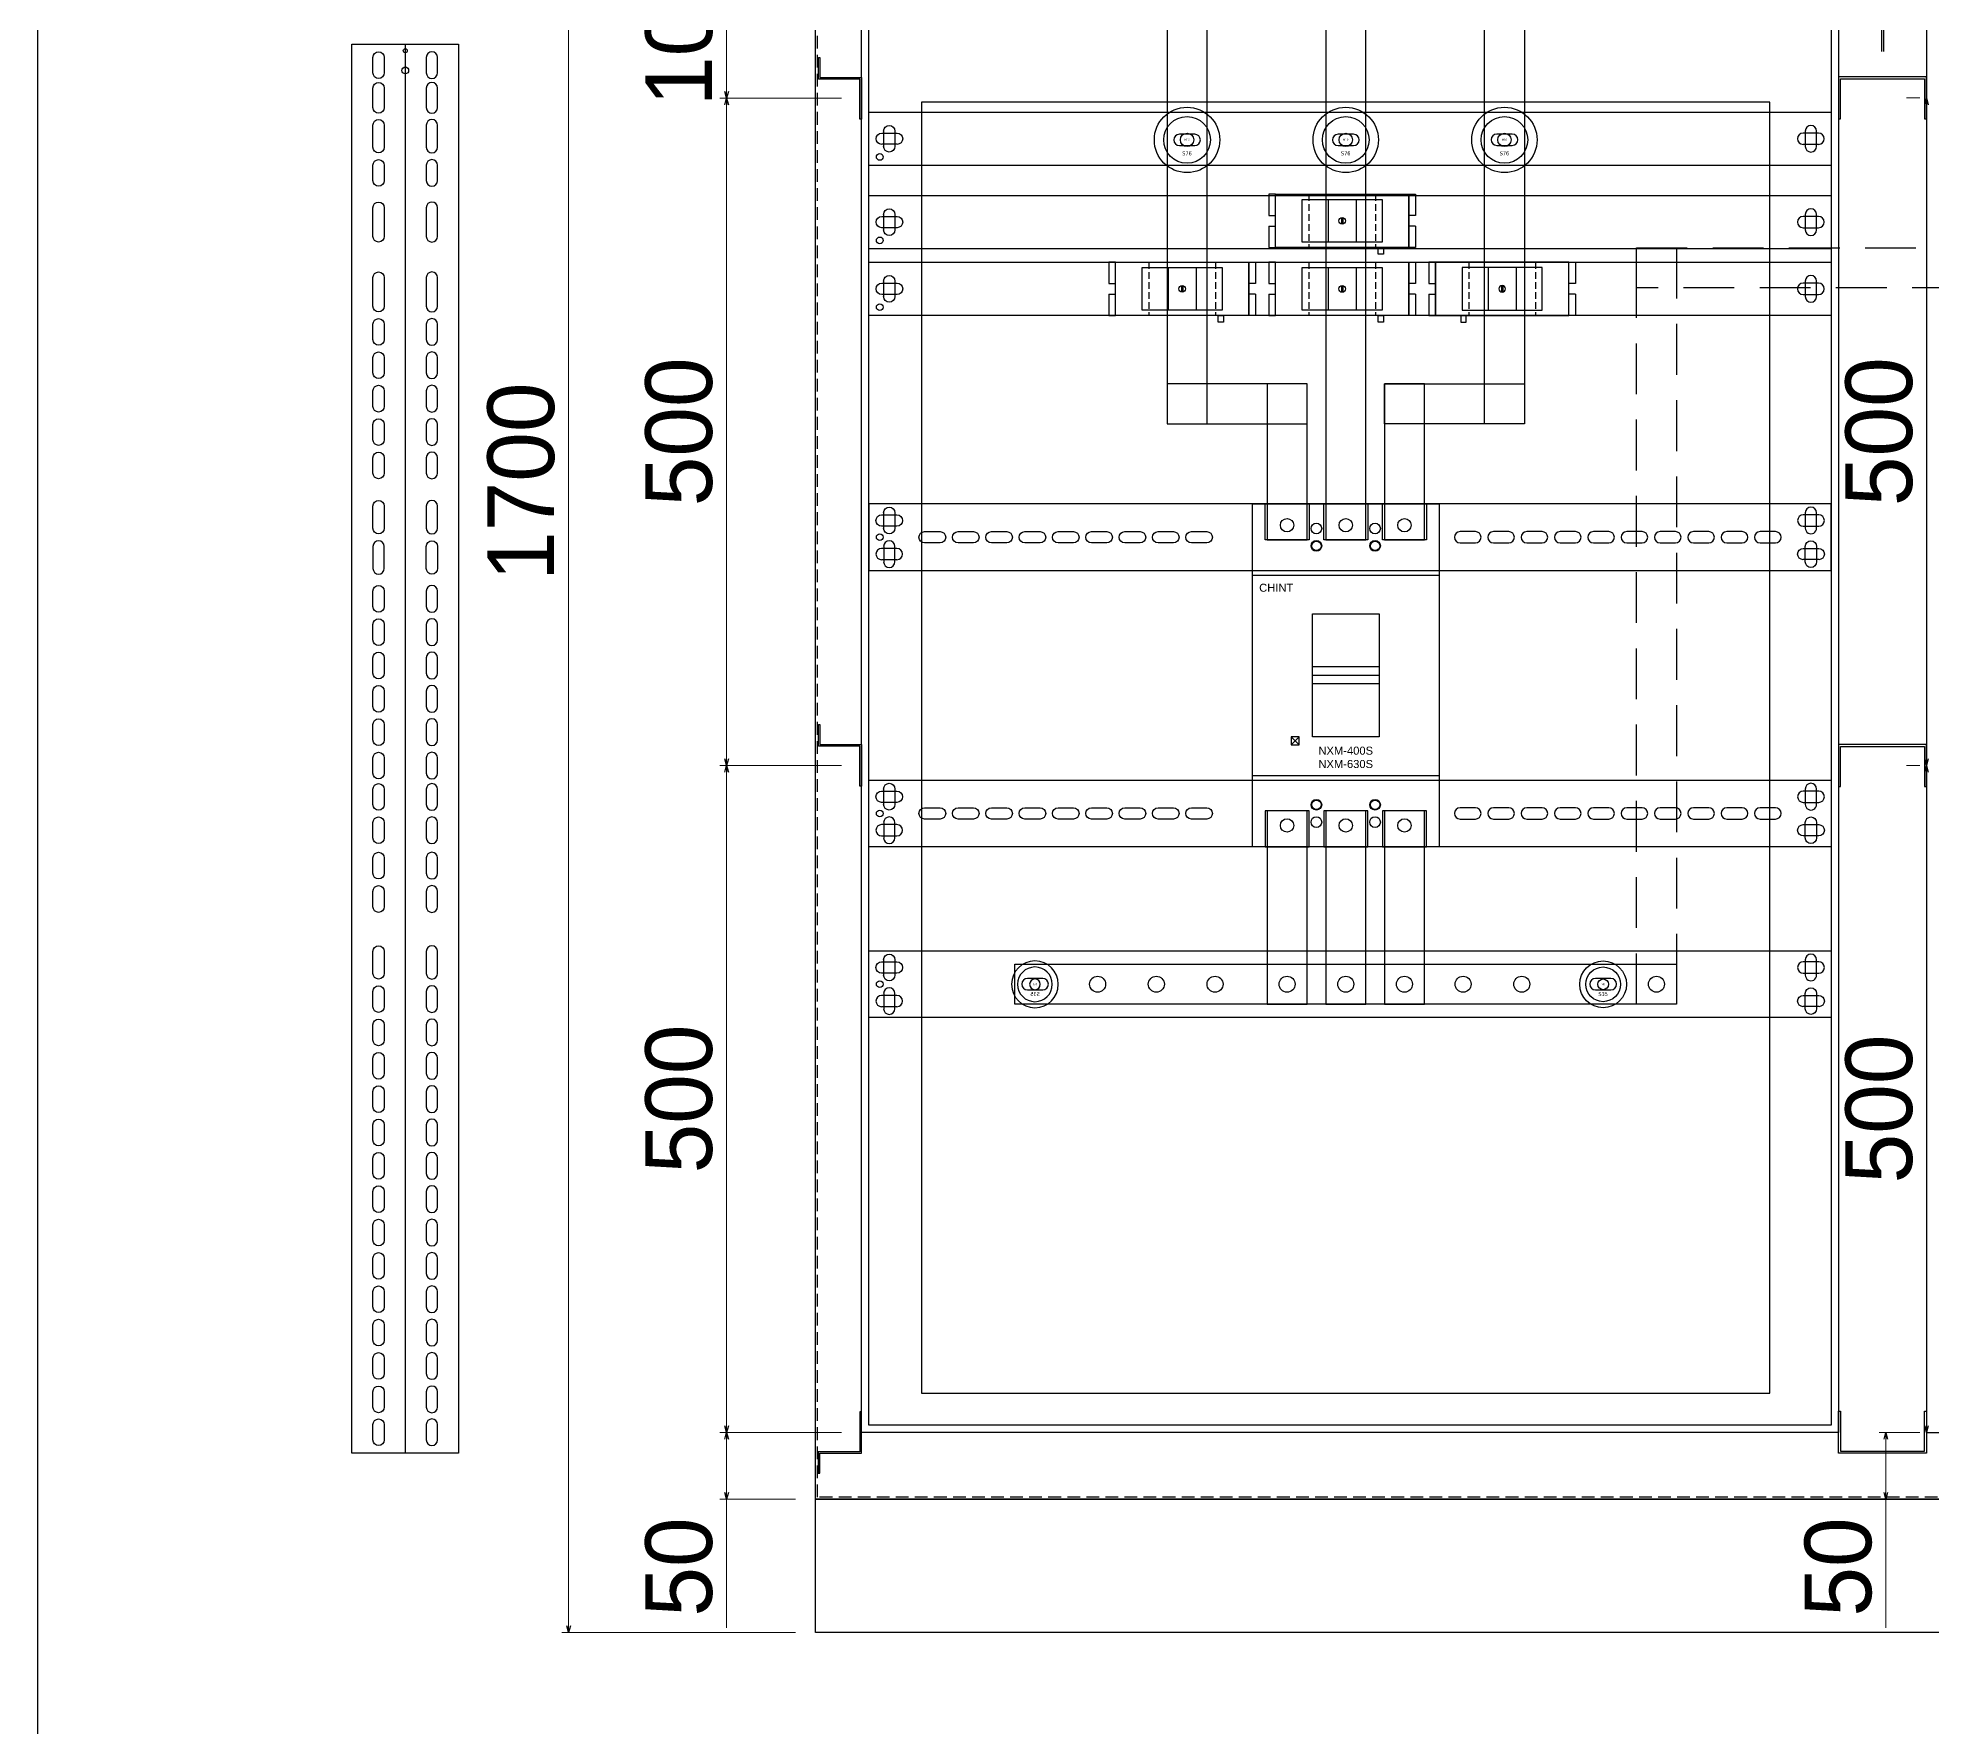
# Model space of a CAD drawing. Header units: millimetres. Extents: x 0 to 6126, y 0 to 4331.
# Drawn here: x 0 to 1420, y 2329 to 3594 of the extents above; entities that cross this region are included whole.
import ezdxf
from ezdxf.enums import TextEntityAlignment as Align

# ---------------------------------------------------------------- set-up
doc = ezdxf.new("R2010")
doc.units = ezdxf.units.MM
for name, pattern in [('ASVLTYPE', [0.75, 0.5, -0.25]), ('HIDDEN2', [4.7625, 3.175, -1.5875]), ('HIDDENX2', [19.05, 12.7, -6.35])]:
    doc.linetypes.add(name, pattern=pattern)
doc.layers.add('CNC', color=7, linetype='Continuous')
doc.layers.add('DIM', color=253, linetype='Continuous')
doc.styles.add('Arial', font='arial.ttf')
doc.styles.add('Tahoma (Input Text)', font='tahoma.ttf')
doc.dimstyles.new('CNC', dxfattribs={"dimtxt": 50, "dimasz": 5, "dimexe": 5, "dimexo": 15, "dimgap": 10, "dimtad": 1, "dimdec": 0, "dimtxsty": 'Standard', "dimblk": 'OPEN30', "dimcen": 10, "dimclrd": 5, "dimclre": 5, "dimclrt": 3, "dimazin": 3, "dimtfac": 1, "dimtdec": 0, "dimtmove": 0, "dimatfit": 3, "dimldrblk": 'ARCHTICK', "dimlwd": 9, "dimlwe": 9})

# ---------------------------------------------------------------- blocks, each defined once
blk = doc.blocks.new('*D2')
at = {"color": 0, "linetype": 'ByBlock', "lineweight": -2}
for p, q in [((396.6, 4094), (397.9, 4099)), ((397.9, 4099), (399.3, 4094)), ((397.9, 4099), (397.9, 4094)), ((397.9, 2399), (396.6, 2404)), ((399.3, 2404), (397.9, 2399)), ((397.9, 2399), (397.9, 2404))]:
    blk.add_line(p, q, dxfattribs=at)
at = {"layer": 'Defpoints', "color": 0, "ltscale": 3, "transparency": 16777216}
for p in [(583.1, 4099), (397.9, 2399), (583.1, 2399)]:
    blk.add_point(p, dxfattribs=at)
at = {"layer": 'DIM', "color": 5, "lineweight": 9, "ltscale": 3, "transparency": 16777216}
for p, q in [((568.1, 4099), (392.9, 4099)), ((397.9, 4094), (397.9, 2404)), ((568.1, 2399), (392.9, 2399))]:
    blk.add_line(p, q, dxfattribs=at)
at = {"layer": 'DIM', "color": 3, "ltscale": 3, "transparency": 16777216, "insert": (362.4, 3261.6), "char_height": 50, "attachment_point": 5, "rotation": 90}
blk.add_mtext('1700', dxfattribs=at)
blk = doc.blocks.new('_ArchTick')
at = {"color": 0, "const_width": 0.15}
blk.add_lwpolyline([(-0.5, -0.5), (0.5, 0.5)], dxfattribs=at)
blk = doc.blocks.new('_Open30')
at = {"color": 0, "linetype": 'ByBlock', "lineweight": -2}
for p, q in [((-1, 0.27), (0, 0)), ((0, 0), (-1, -0.27)), ((0, 0), (-1, 0))]:
    blk.add_line(p, q, dxfattribs=at)
blk = doc.blocks.new('nxm-400-630-1')
at = {"color": 7}
for p, q in [((29465.1, -129525.9), (29605.1, -129525.9)), ((29510.1, -129600.9), (29560.1, -129600.9)), ((29494.1, -129652.9), (29500.1, -129646.9)), ((29500.1, -129652.9), (29494.1, -129646.9)), ((29465.1, -129675.9), (29605.1, -129675.9))]:
    blk.add_line(p, q, dxfattribs=at)
for points in [[(29465.1, -129472.4), (29605.1, -129472.4), (29605.1, -129729.4), (29465.1, -129729.4)], [(29510.1, -129554.9), (29560.1, -129554.9), (29560.1, -129646.9), (29510.1, -129646.9)], [(29510.1, -129594.4), (29560.1, -129594.4), (29560.1, -129607.4), (29510.1, -129607.4)], [(29494.1, -129652.9), (29500.1, -129652.9), (29500.1, -129646.9), (29494.1, -129646.9)]]:
    blk.add_lwpolyline(points, close=True, dxfattribs=at)
at = {"color": 1}
for points in [[(29474.6, -129472.4), (29507.6, -129472.4), (29507.6, -129499.4), (29474.6, -129499.4)], [(29474.6, -129729.4), (29507.6, -129729.4), (29507.6, -129702.4), (29474.6, -129702.4)]]:
    blk.add_lwpolyline(points, close=True, dxfattribs=at)
at = {"color": 2}
for points in [[(29518.6, -129472.4), (29551.6, -129472.4), (29551.6, -129499.4), (29518.6, -129499.4)], [(29518.6, -129729.4), (29551.6, -129729.4), (29551.6, -129702.4), (29518.6, -129702.4)]]:
    blk.add_lwpolyline(points, close=True, dxfattribs=at)
at = {"color": 5}
for points in [[(29562.6, -129472.4), (29595.6, -129472.4), (29595.6, -129499.4), (29562.6, -129499.4)], [(29562.6, -129729.4), (29595.6, -129729.4), (29595.6, -129702.4), (29562.6, -129702.4)]]:
    blk.add_lwpolyline(points, close=True, dxfattribs=at)
at = {"color": 1}
for centre in [(29491.1, -129488.4), (29491.1, -129713.4)]:
    blk.add_circle(centre, 5, dxfattribs=at)
at = {"color": 2}
for centre in [(29535.1, -129488.4), (29535.1, -129713.4)]:
    blk.add_circle(centre, 5, dxfattribs=at)
at = {"color": 5}
for centre in [(29579.1, -129488.4), (29579.1, -129713.4)]:
    blk.add_circle(centre, 5, dxfattribs=at)
at = {"color": 7}
for centre in [(29513.1, -129503.9), (29557.1, -129503.9), (29513.1, -129697.9), (29557.1, -129697.9)]:
    blk.add_circle(centre, 3.5, dxfattribs=at)
at = {"color": 7, "char_height": 6, "width": 25.603, "attachment_point": 5, "style": 'Arial'}
for s, insert in [('CHINT', (29483, -129535.3)), ('NXM-400S\\PNXM-630S', (29535.1, -129662.4))]:
    blk.add_mtext(s, dxfattribs=dict(at, insert=insert))
blk = doc.blocks.new('su35-2')
at = {"color": 1}
for radius in [17.5, 13, 4]:
    blk.add_circle((0, -0.1), radius, dxfattribs=at)
at = {"color": 1, "width": 30.098, "attachment_point": 5}
for s, insert, char_height in [('{\\fTahoma|b0|i0|c0|p34;M8}', (0, 0), 1.5), ('{\\fTahoma|b0|i0|c0|p34;S35}', (0, -7.4), 3)]:
    blk.add_mtext(s, dxfattribs=dict(at, insert=insert, char_height=char_height))
blk = doc.blocks.new('EM4H04-3')
at = {"color": 85, "linetype": 'ASVLTYPE', "ltscale": 10}
for p, q in [((30, 40), (30, 0)), ((80, 40), (80, 0))]:
    blk.add_line(p, q, dxfattribs=at)
at = {"color": 85}
for p, q in [((44.5, 36), (44.5, 4)), ((65.5, 36), (65.5, 4)), ((0, 24), (5, 24)), ((0, 16), (5, 16)), ((54.5, 22.4), (54.5, 17.6)), ((55.5, 22.4), (55.5, 17.6)), ((110, 24), (105, 24)), ((110, 16), (105, 16))]:
    blk.add_line(p, q, dxfattribs=at)
for points in [[(0, 16), (0, 0), (5, 0), (5, 40), (0, 40), (0, 24)], [(110, 16), (110, 0), (105, 0), (105, 40), (110, 40), (110, 24)]]:
    blk.add_lwpolyline(points, dxfattribs=at)
for points in [[(5, 40), (105, 40), (105, 0), (5, 0)], [(25, 36), (85, 36), (85, 4), (25, 4)], [(86, 0), (86, -5), (82, -5), (82, 0)]]:
    blk.add_lwpolyline(points, close=True, dxfattribs=at)
blk.add_circle((55, 20), 2.5, dxfattribs=at)
blk = doc.blocks.new('su76-2')
at = {"color": 1}
for radius in [24.5, 17.5, 5]:
    blk.add_circle((0, 0), radius, dxfattribs=at)
at = {"color": 1, "width": 30.098, "attachment_point": 5}
for s, insert, char_height in [('{\\fTahoma|b0|i0|c0|p34;M10}', (0, 0.1), 1.5), ('{\\fTahoma|b0|i0|c0|p34;S76}', (0, -10.1), 3)]:
    blk.add_mtext(s, dxfattribs=dict(at, insert=insert, char_height=char_height))
blk = doc.blocks.new('*D23')
at = {"color": 0, "linetype": 'ByBlock', "lineweight": -2}
for p, q in [((515, 2544), (516.4, 2549)), ((516.4, 2549), (517.7, 2544)), ((516.4, 2549), (516.4, 2544)), ((516.4, 2499), (515, 2504)), ((517.7, 2504), (516.4, 2499)), ((516.4, 2499), (516.4, 2504))]:
    blk.add_line(p, q, dxfattribs=at)
at = {"layer": 'Defpoints', "color": 0, "ltscale": 3, "transparency": 16777216}
for p in [(516.4, 2549), (617.5, 2549), (583.1, 2499)]:
    blk.add_point(p, dxfattribs=at)
at = {"layer": 'DIM', "color": 5, "lineweight": 9, "ltscale": 3, "transparency": 16777216}
for p, q in [((602.5, 2549), (511.4, 2549)), ((516.4, 2544), (516.4, 2504)), ((568.1, 2499), (511.4, 2499)), ((516.4, 2499), (516.4, 2402.5))]:
    blk.add_line(p, q, dxfattribs=at)
at = {"layer": 'DIM', "color": 3, "ltscale": 3, "transparency": 16777216, "insert": (480.8, 2448.2), "char_height": 50, "attachment_point": 5, "rotation": 90}
blk.add_mtext('50', dxfattribs=at)
blk = doc.blocks.new('*D29')
at = {"color": 0, "linetype": 'ByBlock', "lineweight": -2}
for p, q in [((515, 3044), (516.4, 3049)), ((516.4, 3049), (517.7, 3044)), ((516.4, 3049), (516.4, 3044)), ((516.4, 2549), (515, 2554)), ((517.7, 2554), (516.4, 2549)), ((516.4, 2549), (516.4, 2554))]:
    blk.add_line(p, q, dxfattribs=at)
at = {"layer": 'Defpoints', "color": 0, "ltscale": 3, "transparency": 16777216}
for p in [(516.4, 3049), (617.6, 3049), (617.6, 2549)]:
    blk.add_point(p, dxfattribs=at)
at = {"layer": 'DIM', "color": 5, "lineweight": 9, "ltscale": 3, "transparency": 16777216}
for p, q in [((602.6, 3049), (511.4, 3049)), ((516.4, 2554), (516.4, 3044)), ((602.6, 2549), (511.4, 2549))]:
    blk.add_line(p, q, dxfattribs=at)
at = {"layer": 'DIM', "color": 3, "ltscale": 3, "transparency": 16777216, "insert": (480.8, 2799), "char_height": 50, "attachment_point": 5, "rotation": 90}
blk.add_mtext('500', dxfattribs=at)
blk = doc.blocks.new('*D31')
at = {"color": 0, "linetype": 'ByBlock', "lineweight": -2}
for p, q in [((515, 3544), (516.4, 3549)), ((516.4, 3549), (517.7, 3544)), ((516.4, 3549), (516.4, 3544)), ((516.4, 3049), (515, 3054)), ((517.7, 3054), (516.4, 3049)), ((516.4, 3049), (516.4, 3054))]:
    blk.add_line(p, q, dxfattribs=at)
at = {"layer": 'Defpoints', "color": 0, "ltscale": 3, "transparency": 16777216}
for p in [(516.4, 3549), (617.6, 3549), (617.6, 3049)]:
    blk.add_point(p, dxfattribs=at)
at = {"layer": 'DIM', "color": 5, "lineweight": 9, "ltscale": 3, "transparency": 16777216}
for p, q in [((602.6, 3549), (511.4, 3549)), ((516.4, 3054), (516.4, 3544)), ((602.6, 3049), (511.4, 3049))]:
    blk.add_line(p, q, dxfattribs=at)
at = {"layer": 'DIM', "color": 3, "ltscale": 3, "transparency": 16777216, "insert": (480.8, 3299), "char_height": 50, "attachment_point": 5, "rotation": 90}
blk.add_mtext('500', dxfattribs=at)
blk = doc.blocks.new('*D32')
at = {"color": 0, "linetype": 'ByBlock', "lineweight": -2}
for p, q in [((515, 3644), (516.4, 3649)), ((516.4, 3649), (517.7, 3644)), ((516.4, 3649), (516.4, 3644)), ((516.4, 3549), (515, 3554)), ((517.7, 3554), (516.4, 3549)), ((516.4, 3549), (516.4, 3554))]:
    blk.add_line(p, q, dxfattribs=at)
at = {"layer": 'Defpoints', "color": 0, "ltscale": 3, "transparency": 16777216}
for p in [(516.4, 3649), (617.6, 3649), (617.6, 3549)]:
    blk.add_point(p, dxfattribs=at)
at = {"layer": 'DIM', "color": 5, "lineweight": 9, "ltscale": 3, "transparency": 16777216}
for p, q in [((602.6, 3649), (511.4, 3649)), ((516.4, 3554), (516.4, 3644)), ((602.6, 3549), (511.4, 3549))]:
    blk.add_line(p, q, dxfattribs=at)
at = {"layer": 'DIM', "color": 3, "ltscale": 3, "transparency": 16777216, "insert": (480.8, 3599), "char_height": 50, "attachment_point": 5, "rotation": 90}
blk.add_mtext('100', dxfattribs=at)
blk = doc.blocks.new('*D33')
at = {"color": 0, "linetype": 'ByBlock', "lineweight": -2}
for p, q in [((1384.2, 2544), (1385.6, 2549)), ((1385.6, 2549), (1386.9, 2544)), ((1385.6, 2549), (1385.6, 2544)), ((1385.6, 2499), (1384.2, 2504)), ((1386.9, 2504), (1385.6, 2499)), ((1385.6, 2499), (1385.6, 2504))]:
    blk.add_line(p, q, dxfattribs=at)
at = {"layer": 'Defpoints', "color": 0, "ltscale": 3, "transparency": 16777216}
for p in [(1416.1, 2549), (1385.6, 2499), (1416.1, 2499)]:
    blk.add_point(p, dxfattribs=at)
at = {"layer": 'DIM', "color": 5, "lineweight": 9, "ltscale": 3, "transparency": 16777216}
for p, q in [((1401.1, 2549), (1380.6, 2549)), ((1385.6, 2544), (1385.6, 2504)), ((1401.1, 2499), (1380.6, 2499)), ((1385.6, 2499), (1385.6, 2402.5))]:
    blk.add_line(p, q, dxfattribs=at)
at = {"layer": 'DIM', "color": 3, "ltscale": 3, "transparency": 16777216, "insert": (1350, 2448.2), "char_height": 50, "attachment_point": 5, "rotation": 90}
blk.add_mtext('50', dxfattribs=at)
blk = doc.blocks.new('*D34')
at = {"color": 0, "linetype": 'ByBlock', "lineweight": -2}
for p, q in [((1414.8, 3044), (1416.1, 3049)), ((1416.1, 3049), (1417.4, 3044)), ((1416.1, 3049), (1416.1, 3044)), ((1416.1, 2549), (1414.8, 2554)), ((1417.4, 2554), (1416.1, 2549)), ((1416.1, 2549), (1416.1, 2554))]:
    blk.add_line(p, q, dxfattribs=at)
at = {"layer": 'Defpoints', "color": 0, "ltscale": 3, "transparency": 16777216}
for p in [(1416.1, 3049), (1416.1, 3049), (1416.1, 2549)]:
    blk.add_point(p, dxfattribs=at)
at = {"layer": 'DIM', "color": 5, "lineweight": 9, "ltscale": 3, "transparency": 16777216}
for p, q in [((1401.1, 3049), (1411.1, 3049)), ((1416.1, 2554), (1416.1, 3044)), ((1401.1, 2549), (1411.1, 2549))]:
    blk.add_line(p, q, dxfattribs=at)
at = {"layer": 'DIM', "color": 3, "ltscale": 3, "transparency": 16777216, "insert": (1380.6, 2791.5), "char_height": 50, "attachment_point": 5, "rotation": 90}
blk.add_mtext('500', dxfattribs=at)
blk = doc.blocks.new('*D35')
at = {"color": 0, "linetype": 'ByBlock', "lineweight": -2}
for p, q in [((1414.8, 3544.2), (1416.1, 3549.2)), ((1416.1, 3549.2), (1417.4, 3544.2)), ((1416.1, 3549.2), (1416.1, 3544.2)), ((1416.1, 3049), (1414.8, 3054)), ((1417.4, 3054), (1416.1, 3049)), ((1416.1, 3049), (1416.1, 3054))]:
    blk.add_line(p, q, dxfattribs=at)
at = {"layer": 'Defpoints', "color": 0, "ltscale": 3, "transparency": 16777216}
for p in [(1416.1, 3549.2), (1416.1, 3549.2), (1416.1, 3049)]:
    blk.add_point(p, dxfattribs=at)
at = {"layer": 'DIM', "color": 5, "lineweight": 9, "ltscale": 3, "transparency": 16777216}
for p, q in [((1401.1, 3549.2), (1411.1, 3549.2)), ((1416.1, 3054), (1416.1, 3544.2)), ((1401.1, 3049), (1411.1, 3049))]:
    blk.add_line(p, q, dxfattribs=at)
at = {"layer": 'DIM', "color": 3, "ltscale": 3, "transparency": 16777216, "insert": (1380.6, 3299.1), "char_height": 50, "attachment_point": 5, "rotation": 90}
blk.add_mtext('500', dxfattribs=at)
blk = doc.blocks.new('ovan8.5x20')
at = {"layer": 'CNC', "color": 2, "lineweight": -3}
for p, q in [((5.7, 4.2), (-5.8, 4.2)), ((-5.8, -4.2), (5.7, -4.2))]:
    blk.add_line(p, q, dxfattribs=at)
for centre, start, end in [((-5.8, 0), 90, 270), ((5.7, 0), 270, 90)]:
    blk.add_arc(centre, 4.25, start, end, dxfattribs=at)
blk = doc.blocks.new('khungtenAsean2')
at = {"color": 7}
blk.add_lwpolyline([(0, 0), (2970, 0), (2970, -2100), (0, -2100)], close=True, dxfattribs=at)
at = {"color": 1, "style": 'Tahoma (Input Text)', "flags": 8}
for tag, p in [('#01', (137.05, -2021.28)), ('#03', (506.57, -2019.3)), ('#05', (1106.63, -2021.28)), ('#07', (1834.68, -2021.28)), ('#09', (2146.72, -2021.28)), ('#02', (98.46, -2081.28)), ('#04', (486.11, -2081.28)), ('#06', (1065.33, -2081.28)), ('#08', (1817.45, -2081.28)), ('#10', (2146.72, -2081.28))]:
    blk.add_attdef(tag, p, '', height=25, dxfattribs=at)
blk.add_attdef('#11', text='', height=25, dxfattribs=at).set_placement((2914.99, -2067.35), align=Align.CENTER)

msp = doc.modelspace()

# ---------------------------------------------------------------- linework, layer by layer
at = {"color": 7, "ltscale": 3}
for p, q in [((1382.5, 3584), (1382.5, 4097.5)), ((1384, 3584), (1384, 4097.5))]:
    msp.add_line(p, q, dxfattribs=at)
at = {"color": 7}
msp.add_line((275.5, 3589.6), (275.5, 2533.4), dxfattribs=at)
at = {"color": 7, "ltscale": 3}
for points in [[(583.1, 4099), (2183.1, 4099), (2183.1, 2499), (583.1, 2499)], [(583.1, 2499), (2183.1, 2499), (2183.1, 2399), (583.1, 2399)]]:
    msp.add_lwpolyline(points, close=True, dxfattribs=at)
at = {"color": 7, "linetype": 'HIDDEN2', "ltscale": 3}
msp.add_lwpolyline([(584.6, 4097.5), (2181.6, 4097.5), (2181.6, 2500.5), (584.6, 2500.5)], close=True, dxfattribs=at)
at = {"color": 4, "ltscale": 3}
for points in [[(617.6, 3997.5), (1350.1, 3997.5), (1350.1, 2549), (617.6, 2549)], [(2148.6, 3997.5), (1416.1, 3997.5), (1416.1, 2549), (2148.6, 2549)]]:
    msp.add_lwpolyline(points, close=True, dxfattribs=at)
at = {"color": 35, "ltscale": 3}
msp.add_lwpolyline([(623.1, 3992), (1344.6, 3992), (1344.6, 2554.5), (623.1, 2554.5)], close=True, dxfattribs=at)
at = {"color": 1}
for points in [[(846.6, 3305), (876.6, 3305), (876.6, 3764.9), (846.6, 3764.9)], [(951.6, 3305), (951.6, 3335), (846.6, 3335), (846.6, 3305)], [(921.6, 3218), (951.6, 3218), (951.6, 3335), (921.6, 3335)], [(921.6, 2870), (951.6, 2870), (951.6, 3015), (921.6, 3015)]]:
    msp.add_lwpolyline(points, close=True, dxfattribs=at)
at = {"color": 2}
for points in [[(965.6, 3218), (995.6, 3218), (995.6, 3764.9), (965.6, 3764.9)], [(965.6, 2870), (995.6, 2870), (995.6, 3015), (965.6, 3015)]]:
    msp.add_lwpolyline(points, close=True, dxfattribs=at)
at = {"color": 5}
for points in [[(1114.6, 3305), (1084.6, 3305), (1084.6, 3764.9), (1114.6, 3764.9)], [(1009.6, 3218), (1039.6, 3218), (1039.6, 3335), (1009.6, 3335)], [(1009.6, 3305), (1009.6, 3335), (1114.6, 3335), (1114.6, 3305)], [(1009.6, 2870), (1039.6, 2870), (1039.6, 3015), (1009.6, 3015)]]:
    msp.add_lwpolyline(points, close=True, dxfattribs=at)
at = {"color": 7}
msp.add_lwpolyline([(235.5, 3589.6), (315.5, 3589.6), (315.5, 2533.4), (235.5, 2533.4)], close=True, dxfattribs=at)
at = {"color": 2, "ltscale": 0.5}
for points in [[(259.7, 3579.6), (259.7, 3568.1, -1), (251.2, 3568.1), (251.2, 3579.6, -1)], [(291.2, 3579.6), (291.2, 3568.1, 1), (299.7, 3568.1), (299.7, 3579.6, 1)], [(259.7, 3556.6), (259.7, 3542.1, -1), (251.2, 3542.1), (251.2, 3556.6, -1)], [(291.2, 3556.6), (291.2, 3542.1, 1), (299.7, 3542.1), (299.7, 3556.6, 1)], [(259.7, 3528.8), (259.7, 3512.3, -1), (251.2, 3512.3), (251.2, 3528.8, -1)], [(291.2, 3528.8), (291.2, 3512.3, 1), (299.7, 3512.3), (299.7, 3528.8, 1)], [(259.7, 3498.8), (259.7, 3487.3, -1), (251.2, 3487.3), (251.2, 3498.8, -1)], [(291.2, 3498.8), (291.2, 3487.3, 1), (299.7, 3487.3), (299.7, 3498.8, 1)], [(259.7, 3467), (259.7, 3445.5, -1), (251.2, 3445.5), (251.2, 3467, -1)], [(291.2, 3467), (291.2, 3445.5, 1), (299.7, 3445.5), (299.7, 3467, 1)], [(259.7, 3414.6), (259.7, 3393.1, -1), (251.2, 3393.1), (251.2, 3414.6, -1)], [(291.2, 3414.6), (291.2, 3393.1, 1), (299.7, 3393.1), (299.7, 3414.6, 1)], [(259.7, 3379.6), (259.7, 3368.1, -1), (251.2, 3368.1), (251.2, 3379.6, -1)], [(291.2, 3379.6), (291.2, 3368.1, 1), (299.7, 3368.1), (299.7, 3379.6, 1)], [(259.7, 3354.6), (259.7, 3343.1, -1), (251.2, 3343.1), (251.2, 3354.6, -1)], [(291.2, 3354.6), (291.2, 3343.1, 1), (299.7, 3343.1), (299.7, 3354.6, 1)], [(259.7, 3329.6), (259.7, 3318.1, -1), (251.2, 3318.1), (251.2, 3329.6, -1)], [(291.2, 3329.6), (291.2, 3318.1, 1), (299.7, 3318.1), (299.7, 3329.6, 1)], [(259.7, 3304.6), (259.7, 3293.1, -1), (251.2, 3293.1), (251.2, 3304.6, -1)], [(291.2, 3304.6), (291.2, 3293.1, 1), (299.7, 3293.1), (299.7, 3304.6, 1)], [(259.7, 3279.6), (259.7, 3268.1, -1), (251.2, 3268.1), (251.2, 3279.6, -1)], [(291.2, 3279.6), (291.2, 3268.1, 1), (299.7, 3268.1), (299.7, 3279.6, 1)], [(259.7, 3243.3), (259.7, 3226.8, -1), (251.2, 3226.8), (251.2, 3243.3, -1)], [(291.2, 3243.3), (291.2, 3226.8, 1), (299.7, 3226.8), (299.7, 3243.3, 1)], [(259.7, 3196.6), (259.7, 3213.1, 1), (251.2, 3213.1), (251.2, 3196.6, 1)], [(291.2, 3196.6), (291.2, 3213.1, -1), (299.7, 3213.1), (299.7, 3196.6, -1)], [(259.7, 3179.6), (259.7, 3168.1, -1), (251.2, 3168.1), (251.2, 3179.6, -1)], [(291.2, 3179.6), (291.2, 3168.1, 1), (299.7, 3168.1), (299.7, 3179.6, 1)], [(259.7, 3154.6), (259.7, 3143.1, -1), (251.2, 3143.1), (251.2, 3154.6, -1)], [(291.2, 3154.6), (291.2, 3143.1, 1), (299.7, 3143.1), (299.7, 3154.6, 1)], [(259.7, 3129.6), (259.7, 3118.1, -1), (251.2, 3118.1), (251.2, 3129.6, -1)], [(291.2, 3129.6), (291.2, 3118.1, 1), (299.7, 3118.1), (299.7, 3129.6, 1)], [(259.7, 3104.6), (259.7, 3093.1, -1), (251.2, 3093.1), (251.2, 3104.6, -1)], [(291.2, 3104.6), (291.2, 3093.1, 1), (299.7, 3093.1), (299.7, 3104.6, 1)], [(259.7, 3079.6), (259.7, 3068.1, -1), (251.2, 3068.1), (251.2, 3079.6, -1)], [(291.2, 3079.6), (291.2, 3068.1, 1), (299.7, 3068.1), (299.7, 3079.6, 1)], [(259.7, 3054.6), (259.7, 3043.1, -1), (251.2, 3043.1), (251.2, 3054.6, -1)], [(291.2, 3054.6), (291.2, 3043.1, 1), (299.7, 3043.1), (299.7, 3054.6, 1)], [(259.7, 3031.1), (259.7, 3019.6, -1), (251.2, 3019.6), (251.2, 3031.1, -1)], [(291.2, 3031.1), (291.2, 3019.6, 1), (299.7, 3019.6), (299.7, 3031.1, 1)], [(259.7, 3006.1), (259.7, 2994.6, -1), (251.2, 2994.6), (251.2, 3006.1, -1)], [(291.2, 3006.1), (291.2, 2994.6, 1), (299.7, 2994.6), (299.7, 3006.1, 1)], [(259.7, 2979.6), (259.7, 2968.1, -1), (251.2, 2968.1), (251.2, 2979.6, -1)], [(291.2, 2979.6), (291.2, 2968.1, 1), (299.7, 2968.1), (299.7, 2979.6, 1)], [(259.7, 2954.6), (259.7, 2943.1, -1), (251.2, 2943.1), (251.2, 2954.6, -1)], [(291.2, 2954.6), (291.2, 2943.1, 1), (299.7, 2943.1), (299.7, 2954.6, 1)], [(259.7, 2909.6), (259.7, 2893.1, -1), (251.2, 2893.1), (251.2, 2909.6, -1)], [(291.2, 2909.6), (291.2, 2893.1, 1), (299.7, 2893.1), (299.7, 2909.6, 1)], [(259.7, 2879.6), (259.7, 2868.1, -1), (251.2, 2868.1), (251.2, 2879.6, -1)], [(291.2, 2879.6), (291.2, 2868.1, 1), (299.7, 2868.1), (299.7, 2879.6, 1)], [(259.7, 2854.6), (259.7, 2843.1, -1), (251.2, 2843.1), (251.2, 2854.6, -1)], [(291.2, 2854.6), (291.2, 2843.1, 1), (299.7, 2843.1), (299.7, 2854.6, 1)], [(259.7, 2829.6), (259.7, 2818.1, -1), (251.2, 2818.1), (251.2, 2829.6, -1)], [(291.2, 2829.6), (291.2, 2818.1, 1), (299.7, 2818.1), (299.7, 2829.6, 1)], [(259.7, 2804.6), (259.7, 2793.1, -1), (251.2, 2793.1), (251.2, 2804.6, -1)], [(291.2, 2804.6), (291.2, 2793.1, 1), (299.7, 2793.1), (299.7, 2804.6, 1)], [(259.7, 2779.6), (259.7, 2768.1, -1), (251.2, 2768.1), (251.2, 2779.6, -1)], [(291.2, 2779.6), (291.2, 2768.1, 1), (299.7, 2768.1), (299.7, 2779.6, 1)], [(259.7, 2754.6), (259.7, 2743.1, -1), (251.2, 2743.1), (251.2, 2754.6, -1)], [(291.2, 2754.6), (291.2, 2743.1, 1), (299.7, 2743.1), (299.7, 2754.6, 1)], [(259.7, 2729.6), (259.7, 2718.1, -1), (251.2, 2718.1), (251.2, 2729.6, -1)], [(291.2, 2729.6), (291.2, 2718.1, 1), (299.7, 2718.1), (299.7, 2729.6, 1)], [(259.7, 2704.6), (259.7, 2693.1, -1), (251.2, 2693.1), (251.2, 2704.6, -1)], [(291.2, 2704.6), (291.2, 2693.1, 1), (299.7, 2693.1), (299.7, 2704.6, 1)], [(259.7, 2679.6), (259.7, 2668.1, -1), (251.2, 2668.1), (251.2, 2679.6, -1)], [(291.2, 2679.6), (291.2, 2668.1, 1), (299.7, 2668.1), (299.7, 2679.6, 1)], [(259.7, 2654.6), (259.7, 2643.1, -1), (251.2, 2643.1), (251.2, 2654.6, -1)], [(291.2, 2654.6), (291.2, 2643.1, 1), (299.7, 2643.1), (299.7, 2654.6, 1)], [(259.7, 2629.6), (259.7, 2618.1, -1), (251.2, 2618.1), (251.2, 2629.6, -1)], [(291.2, 2629.6), (291.2, 2618.1, 1), (299.7, 2618.1), (299.7, 2629.6, 1)], [(259.7, 2604.6), (259.7, 2593.1, -1), (251.2, 2593.1), (251.2, 2604.6, -1)], [(291.2, 2604.6), (291.2, 2593.1, 1), (299.7, 2593.1), (299.7, 2604.6, 1)], [(259.7, 2579.6), (259.7, 2568.1, -1), (251.2, 2568.1), (251.2, 2579.6, -1)], [(291.2, 2579.6), (291.2, 2568.1, 1), (299.7, 2568.1), (299.7, 2579.6, 1)], [(259.7, 2554.9), (259.7, 2543.4, -1), (251.2, 2543.4), (251.2, 2554.9, -1)], [(291.2, 2554.9), (291.2, 2543.4, 1), (299.7, 2543.4), (299.7, 2554.9, 1)]]:
    msp.add_lwpolyline(points, format="xyb", close=True, dxfattribs=at)
at = {"color": 243}
for points in [[(616.4, 3533.4), (616.4, 3563.4), (585.2, 3563.4), (585.2, 3579.6), (586.4, 3579.6), (586.4, 3564.6), (617.6, 3564.6), (617.6, 3533.4)], [(1351.6, 3533.5), (1351.6, 3563.5), (1414.6, 3563.5), (1414.6, 3533.5), (1416.1, 3533.5), (1416.1, 3565), (1350.1, 3565), (1350.1, 3533.5)], [(616.4, 3033.4), (616.4, 3063.4), (585.2, 3063.4), (585.2, 3079.6), (586.4, 3079.6), (586.4, 3064.6), (617.6, 3064.6), (617.6, 3033.4)], [(1351.6, 3033.2), (1351.6, 3063.2), (1414.6, 3063.2), (1414.6, 3033.2), (1416.1, 3033.2), (1416.1, 3064.7), (1350.1, 3064.7), (1350.1, 3033.2)], [(616.3, 2564.6), (616.3, 2534.6), (585.1, 2534.6), (585.1, 2518.4), (586.3, 2518.4), (586.3, 2533.4), (617.5, 2533.4), (617.5, 2564.6)], [(1351.6, 2565.1), (1351.6, 2535.1), (1414.6, 2535.1), (1414.6, 2565.1), (1416.1, 2565.1), (1416.1, 2533.6), (1350.1, 2533.6), (1350.1, 2565.1)]]:
    msp.add_lwpolyline(points, close=True, dxfattribs=at)
at = {"color": 8, "ltscale": 3}
for points in [[(623.1, 3538.7), (1344.6, 3538.7), (1344.6, 3498.7), (623.1, 3498.7)], [(623.1, 3476.2), (1344.6, 3476.2), (1344.6, 3436.2), (623.1, 3436.2)], [(623.1, 3426.2), (1344.6, 3426.2), (1344.6, 3386.2), (623.1, 3386.2)], [(623.1, 3195), (1344.6, 3195), (1344.6, 3245), (623.1, 3245)], [(623.1, 3038), (1344.6, 3038), (1344.6, 2988), (623.1, 2988)], [(623.1, 2910), (1344.6, 2910), (1344.6, 2860), (623.1, 2860)]]:
    msp.add_lwpolyline(points, close=True, dxfattribs=at)
at = {"color": 3, "ltscale": 3}
msp.add_lwpolyline([(662.6, 2578.5), (1298.6, 2578.5), (1298.6, 3546), (662.6, 3546)], close=True, dxfattribs=at)
at = {"color": 1, "linetype": 'HIDDENX2', "ltscale": 3}
for points in [[(1198.6, 3437), (1228.6, 3437), (1228.6, 2870), (1198.6, 2870)], [(1198.6, 3407), (1198.6, 3437), (1900.6, 3437), (1900.6, 3407)]]:
    msp.add_lwpolyline(points, close=True, dxfattribs=at)
at = {"color": 1, "ltscale": 3}
msp.add_lwpolyline([(1228.6, 2900), (1228.6, 2870), (732.6, 2870), (732.6, 2900)], close=True, dxfattribs=at)
at = {"color": 8}
msp.add_lwpolyline([(616.3, 2564.6), (616.3, 2534.6), (585.1, 2534.6), (585.1, 2518.4), (586.3, 2518.4), (586.3, 2533.4), (617.5, 2533.4), (617.5, 2564.6)], close=True, dxfattribs=at)
at = {"color": 2, "ltscale": 0.5}
for centre, radius in [((275.5, 3584.6), 1.5), ((275.5, 3569.9), 2.5)]:
    msp.add_circle(centre, radius, dxfattribs=at)
at = {"color": 243, "ltscale": 3}
for centre in [(631.2, 3505), (631.2, 3442.5), (631.2, 3392.5), (631.2, 3220), (631.2, 3013), (631.2, 2885)]:
    msp.add_circle(centre, 2.5, dxfattribs=at)
at = {"color": 2, "ltscale": 3}
for centre in [(958.6, 3226.5), (1002.6, 3226.5), (958.6, 3213.5), (1002.6, 3213.5), (958.6, 3019.5), (958.6, 3006.5), (1002.6, 3019.5), (1002.6, 3006.5)]:
    msp.add_circle(centre, 4, dxfattribs=at)
at = {"color": 7, "ltscale": 3}
for centre in [(794.6, 2885), (838.6, 2885), (882.6, 2885), (936.6, 2885), (980.6, 2885), (1024.6, 2885), (1068.6, 2885), (1112.6, 2885), (1213.6, 2885), (1213.6, 2885)]:
    msp.add_circle(centre, 6, dxfattribs=at)

# ---------------------------------------------------------------- block references
at = {"color": 7, "xscale": 2.0625, "yscale": 2.0625, "zscale": 2.0625}
msp.add_blockref('khungtenAsean2', (0, 4331.3), dxfattribs=at)
at = {"color": 2}
for name, p in [('su76-2', (861.6, 3517.8)), ('su76-2', (980.6, 3517.8)), ('su76-2', (1099.6, 3517.8)), ('su35-2', (1173.6, 2885))]:
    msp.add_blockref(name, p, dxfattribs=at)
at = {"color": 7}
for p in [(922.9, 3437.1), (802.9, 3386.2), (922.9, 3386.1)]:
    msp.add_blockref('EM4H04-3', p, dxfattribs=at)
at = {"color": 7, "xscale": -1}
msp.add_blockref('EM4H04-3', (1152.9, 3386.2), dxfattribs=at)
msp.add_blockref('nxm-400-630-1', (-28554.5, 132717.4))
at = {"color": 2, "xscale": -1}
msp.add_blockref('su35-2', (747.6, 2885), dxfattribs=at)
at = {"layer": 'CNC', "lineweight": -3, "xscale": -1}
for p in [(638.4, 3518.7), (638.4, 3456.2), (638.4, 3406.2), (670.6, 3220), (695.6, 3220), (720.6, 3220), (745.6, 3220), (770.6, 3220), (795.6, 3220), (820.6, 3220), (845.6, 3220), (870.6, 3220), (1329.4, 3207.4), (670.6, 3013), (695.6, 3013), (720.6, 3013), (745.6, 3013), (770.6, 3013), (795.6, 3013), (820.6, 3013), (845.6, 3013), (870.6, 3013), (1329.4, 3000.4), (1329.4, 2872.4)]:
    msp.add_blockref('ovan8.5x20', p, dxfattribs=at)
for p, rotation in [((638.4, 3518.7), 270), ((638.4, 3456.2), 270), ((638.4, 3406.2), 270), ((638.4, 3232.5), 180), ((638.4, 3232.5), 90), ((1329.4, 3207.4), 270), ((638.4, 3025.5), 180), ((638.4, 3025.5), 90), ((1329.4, 3000.4), 270), ((638.4, 2897.5), 180), ((638.4, 2897.5), 90), ((1329.4, 2872.4), 270)]:
    msp.add_blockref('ovan8.5x20', p, dxfattribs=dict(at, rotation=rotation))
at = {"layer": 'CNC', "lineweight": -3}
for p, rotation in [((861.6, 3517.8), 180), ((980.6, 3517.8), 180), ((1099.6, 3517.9), 180), ((1329.4, 3518.7), 90), ((1329.4, 3456.2), 90), ((1329.4, 3406.2), 90), ((1329.4, 3232.5), 180), ((1329.4, 3232.5), 270), ((638.4, 3207.4), 90), ((1329.4, 3025.5), 180), ((1329.4, 3025.5), 270), ((638.4, 3000.4), 90), ((1329.4, 2897.5), 180), ((1329.4, 2897.5), 270), ((638.4, 2872.4), 90), ((747.6, 2885), 180), ((1173.6, 2885), 180)]:
    msp.add_blockref('ovan8.5x20', p, dxfattribs=dict(at, rotation=rotation))
for p in [(1329.4, 3518.7), (1329.4, 3456.2), (1329.4, 3406.2), (1072.1, 3220), (1097.1, 3220), (1122.1, 3220), (1147.1, 3220), (1172.1, 3220), (1197.1, 3220), (1222.1, 3220), (1247.1, 3220), (1272.1, 3220), (1297.1, 3220), (638.4, 3207.4), (1072.1, 3013), (1097.1, 3013), (1122.1, 3013), (1147.1, 3013), (1172.1, 3013), (1197.1, 3013), (1222.1, 3013), (1247.1, 3013), (1272.1, 3013), (1297.1, 3013), (638.4, 3000.4), (638.4, 2872.4)]:
    msp.add_blockref('ovan8.5x20', p, dxfattribs=at)

# ---------------------------------------------------------------- dimensions: what is measured, and where the dimension line sits
at = {"layer": 'DIM', "color": 7, "ltscale": 3}
for base, p1, p2, picture, middle in [((397.9, 2399), (583.1, 4099), (583.1, 2399), '*D2', (397.9, 3261.6)), ((516.4, 3649), (617.6, 3549), (617.6, 3649), '*D32', (516.4, 3599)), ((1416.1, 3549.2), (1416.1, 3049), (1416.1, 3549.2), '*D35', (1416.1, 3299.1)), ((1416.1, 3049), (1416.1, 2549), (1416.1, 3049), '*D34', (1416.1, 2791.5)), ((516.4, 2549), (583.1, 2499), (617.5, 2549), '*D23', (516.4, 2448.2))]:
    dim = msp.add_linear_dim(base=base, p1=p1, p2=p2, angle=90, dimstyle='CNC', dxfattribs=at)
    dim.commit()
    dim.dimension.update_dxf_attribs({"geometry": picture, "text_midpoint": middle, "dimtype": 160})
for base, p1, p2, picture, middle in [((516.4, 3549), (617.6, 3049), (617.6, 3549), '*D31', (480.8, 3299)), ((516.4, 3049), (617.6, 2549), (617.6, 3049), '*D29', (480.8, 2799)), ((1385.6, 2499), (1416.1, 2549), (1416.1, 2499), '*D33', (1350, 2448.2))]:
    dim = msp.add_linear_dim(base=base, p1=p1, p2=p2, angle=90, dimstyle='CNC', dxfattribs=at)
    dim.commit()
    dim.dimension.update_dxf_attribs({"geometry": picture, "text_midpoint": middle})

doc.saveas('drawing.dxf')
